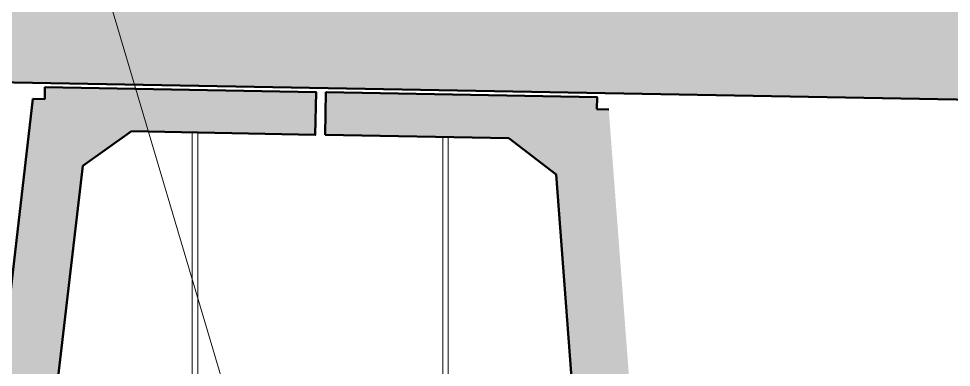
# Model space of a CAD drawing. Header units: metres. Extents: x -353 to -169, y 1 to 28.
# Drawn here: x -218.705 to -216.73, y 21.062 to 21.801 of the extents above; entities that cross this region are included whole.
import ezdxf

# ---------------------------------------------------------------- set-up
doc = ezdxf.new("R2010")
doc.units = ezdxf.units.M
for name, color, linetype, lineweight in [('A-DETL', 7, 'Continuous', 13), ('A-FLOR', 7, 'Continuous', 50), ('A-FLOR-PATT', 7, 'Continuous', 50), ('G-ANNO-TEXT', 7, 'Continuous', 9), ('S-BEAM', 7, 'Continuous', 50)]:
    doc.layers.add(name, color=color, linetype=linetype, lineweight=lineweight)

# ---------------------------------------------------------------- blocks, each defined once
blk = doc.blocks.new('06_SFR_GCT_Girder_SuperT_BR08Edge_CS - Super T - 1815-6539906-DRG-2873022 - SECTION 1')
at = {"layer": 'S-BEAM', "true_color": 0xc8c8c8}
blk.add_hatch(color=9, dxfattribs=at).paths.add_polyline_path([(-1112.312, 19.8424), (-1112.2973, 19.8551), (-1112.1061, 21.4894), (-1112.0037, 21.5621), (-1111.6144, 21.5549), (-1111.6126, 21.6449), (-1112.1868, 21.6555), (-1112.1873, 21.6305), (-1112.2127, 21.6309), (-1112.3769, 20.2233), (-1112.6474, 20.1786), (-1112.9159, 20.2332), (-1113.0228, 21.6459), (-1113.0482, 21.6464), (-1113.0477, 21.6713), (-1113.622, 21.6819), (-1113.6238, 21.592), (-1113.2345, 21.5848), (-1113.1345, 21.5079), (-1113.0104, 19.8683), (-1112.9962, 19.855), (-1112.3769, 19.8436)])
at = {"layer": 'S-BEAM'}
for p, q in [((-1112.1868, 21.6555), (-1112.1873, 21.6305)), ((-1111.6126, 21.6449), (-1112.1868, 21.6555)), ((-1112.1858, 21.6555), (-1112.1868, 21.6555)), ((-1112.2127, 21.6309), (-1112.3769, 20.2233)), ((-1112.2127, 21.6309), (-1112.2117, 21.631)), ((-1112.1873, 21.6305), (-1112.2127, 21.6309)), ((-1111.6144, 21.5549), (-1111.6126, 21.6449)), ((-1111.6115, 21.6449), (-1111.6126, 21.6449)), ((-1112.1067, 21.489), (-1112.0037, 21.5621)), ((-1112.0037, 21.5621), (-1111.6144, 21.5549)), ((-1111.6133, 21.5549), (-1111.6144, 21.5549)), ((-1112.2973, 19.8551), (-1112.1067, 21.489)), ((-1112.1056, 21.489), (-1112.1067, 21.489))]:
    blk.add_line(p, q, dxfattribs=at)

msp = doc.modelspace()

# ---------------------------------------------------------------- hatches: boundary and pattern name
at = {"layer": 'A-FLOR-PATT', "true_color": 0xc8c8c8}
msp.add_hatch(color=9, dxfattribs=at).paths.add_polyline_path([(-244.4583, 21.4819), (-242.376, 21.5239), (-232.4727, 21.7378), (-227.9608, 21.8338), (-217.372, 21.6415), (-214.0064, 21.5806), (-214.0064, 21.7806), (-215.5381, 21.8083), (-215.5381, 21.8062), (-219.4122, 21.8783), (-219.4122, 21.8784), (-225.5032, 21.9891), (-227.9608, 22.0338), (-228.2065, 22.0286), (-228.2064, 22.028), (-229.8425, 21.9924), (-229.8425, 21.9938), (-234.7959, 21.8883), (-242.376, 21.7239), (-244.4583, 21.6819)])
at = {"layer": 'S-BEAM', "true_color": 0xc8c8c8}
msp.add_hatch(color=9, dxfattribs=at).paths.add_polyline_path([(-216.7446, 19.8051), (-216.7299, 19.8178), (-216.5387, 21.4521), (-216.4363, 21.5248), (-216.047, 21.5176), (-216.0452, 21.6076), (-216.6195, 21.6182), (-216.62, 21.5932), (-216.6454, 21.5937), (-216.8096, 20.186), (-217.08, 20.1413), (-217.3485, 20.196), (-217.4555, 21.6086), (-217.4808, 21.6091), (-217.4803, 21.6341), (-218.0546, 21.6447), (-218.0564, 21.5547), (-217.6671, 21.5475), (-217.5672, 21.4706), (-217.443, 19.831), (-217.4288, 19.8177), (-216.8096, 19.8063)])

# ---------------------------------------------------------------- linework, layer by layer
at = {"layer": 'A-DETL', "lineweight": 18}
for p, q in [((-218.3375, 20.5408), (-218.3375, 21.5597)), ((-218.3259, 20.5408), (-218.3259, 21.5595)), ((-217.8072, 20.5408), (-217.8072, 21.5501)), ((-217.7955, 20.6575), (-217.7955, 21.5499))]:
    msp.add_line(p, q, dxfattribs=at)
at = {"layer": 'A-FLOR'}
msp.add_line((-222.4777, 21.7338), (-214.0064, 21.5806), dxfattribs=at)
at = {"layer": 'G-ANNO-TEXT'}
msp.add_line((-218.2391, 20.9159), (-218.973, 23.3935), dxfattribs=at)
at = {"layer": 'S-BEAM'}
for p, q in [((-218.0546, 21.6447), (-218.0564, 21.5547)), ((-217.4803, 21.6341), (-218.0546, 21.6447)), ((-218.0546, 21.6447), (-218.0535, 21.6447)), ((-217.4808, 21.6091), (-217.4803, 21.6341)), ((-217.4803, 21.6341), (-217.4793, 21.6341)), ((-217.4555, 21.6086), (-217.4808, 21.6091)), ((-217.4798, 21.6091), (-217.4808, 21.6091)), ((-218.0564, 21.5547), (-217.6671, 21.5475)), ((-217.6671, 21.5475), (-217.5672, 21.4706)), ((-217.5672, 21.4706), (-217.443, 19.831))]:
    msp.add_line(p, q, dxfattribs=at)

# ---------------------------------------------------------------- block references
msp.add_blockref('06_SFR_GCT_Girder_SuperT_BR08Edge_CS - Super T - 1815-6539906-DRG-2873022 - SECTION 1', (893.5374, 0), dxfattribs=at)

doc.saveas('drawing.dxf')
